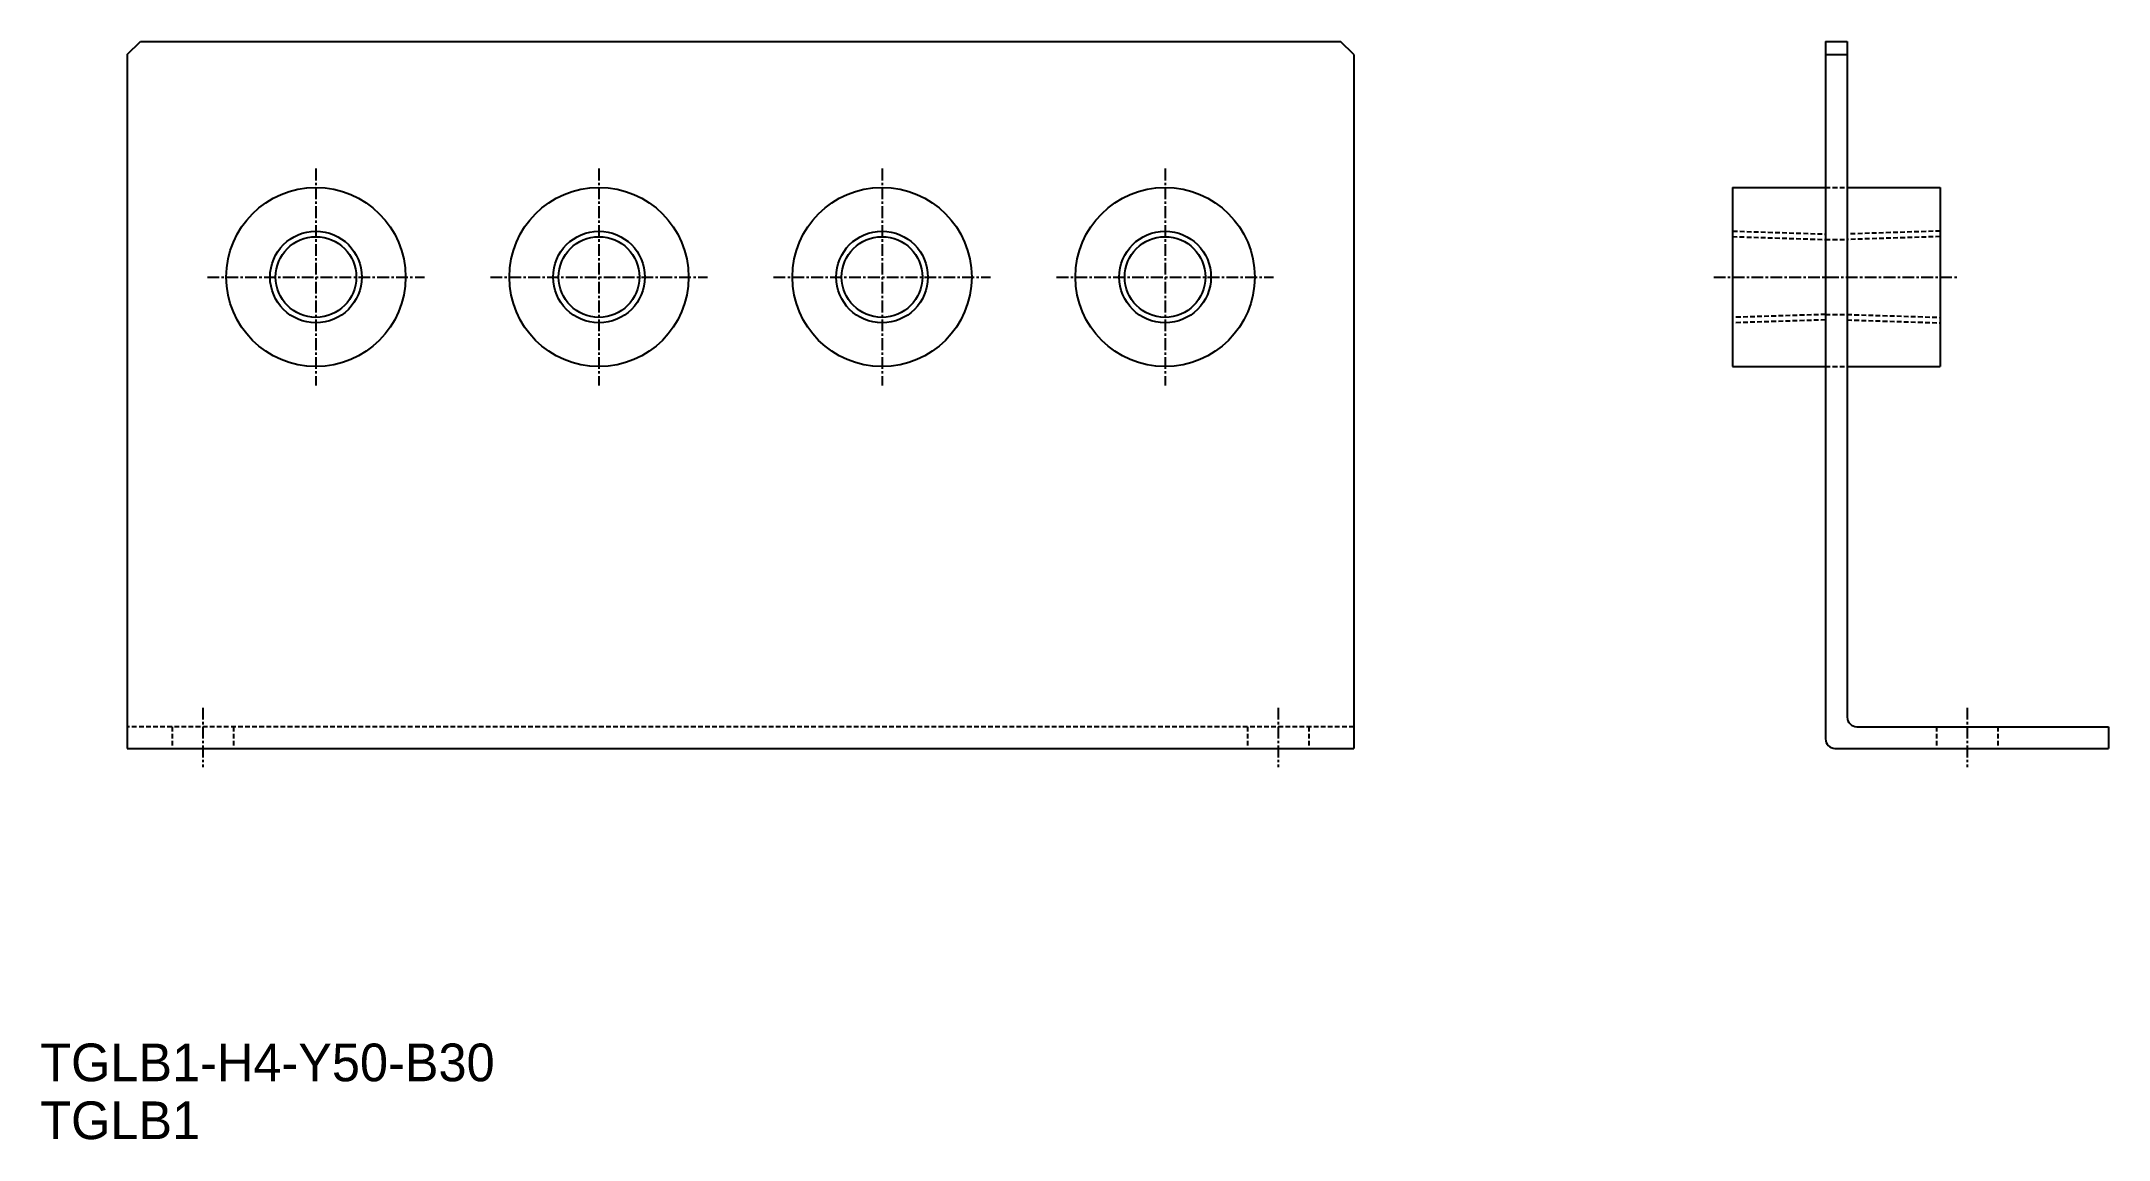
# Model space of a CAD drawing. Extents: x 462 to 681, y 1543 to 1659.
import ezdxf

# ---------------------------------------------------------------- set-up
doc = ezdxf.new("R2010")
doc.units = 0
doc.linetypes.add('CENTER', pattern=[2, 1.25, -0.25, 0.25, -0.25])
doc.linetypes.add('DASHED', pattern=[0.75, 0.5, -0.25])
doc.layers.get('0').update_dxf_attribs({"linetype": 'CONTINUOUS'})
doc.layers.add('CENTER', color=1, linetype='CENTER')

msp = doc.modelspace()

# ---------------------------------------------------------------- linework, layer by layer
at = {"color": 7, "linetype": 'CONTINUOUS'}
for p, q in [((471.16, 1657.87), (472.58, 1659.28)), ((472.58, 1659.28), (599.75, 1659.28)), ((601.16, 1657.87), (599.75, 1659.28)), ((651.16, 1659.28), (651.16, 1585.28)), ((651.16, 1659.28), (653.46, 1659.28)), ((653.46, 1659.28), (653.46, 1587.58)), ((471.16, 1657.87), (471.16, 1584.28)), ((601.16, 1657.87), (601.16, 1584.28)), ((651.16, 1657.87), (653.46, 1657.87)), ((641.31, 1643.78), (641.31, 1624.78)), ((641.31, 1643.78), (651.16, 1643.78)), ((653.46, 1643.78), (663.31, 1643.78)), ((663.31, 1643.78), (663.31, 1624.78)), ((641.31, 1624.78), (651.16, 1624.78)), ((653.46, 1624.78), (663.31, 1624.78)), ((654.46, 1586.58), (681.16, 1586.58)), ((681.16, 1586.58), (681.16, 1584.28)), ((471.16, 1584.28), (601.16, 1584.28)), ((652.16, 1584.28), (681.16, 1584.28))]:
    msp.add_line(p, q, dxfattribs=at)
at = {"color": 3, "linetype": 'DASHED'}
for p, q in [((651.16, 1643.78), (653.46, 1643.78)), ((641.31, 1639.15), (651.16, 1638.84)), ((663.31, 1639.15), (653.46, 1638.84)), ((641.3, 1638.57), (651.16, 1638.26)), ((651.16, 1638.26), (653.46, 1638.26)), ((663.33, 1638.57), (653.46, 1638.26)), ((651.16, 1630.31), (641.3, 1630)), ((651.16, 1630.31), (653.46, 1630.31)), ((653.46, 1630.31), (663.33, 1630)), ((651.16, 1629.73), (641.31, 1629.42)), ((653.46, 1629.73), (663.31, 1629.42)), ((651.16, 1624.78), (653.46, 1624.78)), ((601.16, 1586.58), (471.16, 1586.58)), ((475.91, 1586.58), (475.91, 1584.28)), ((482.41, 1586.58), (482.41, 1584.28)), ((589.91, 1586.58), (589.91, 1584.28)), ((596.41, 1586.58), (596.41, 1584.28)), ((662.91, 1586.58), (662.91, 1584.28)), ((669.41, 1586.58), (669.41, 1584.28))]:
    msp.add_line(p, q, dxfattribs=at)
at = {"color": 7, "linetype": 'CONTINUOUS'}
for centre, radius in [((491.16, 1634.28), 9.5), ((521.16, 1634.28), 9.5), ((551.16, 1634.28), 9.5), ((581.16, 1634.28), 9.5), ((491.16, 1634.28), 4.28), ((521.16, 1634.28), 4.28), ((551.16, 1634.28), 4.28), ((581.16, 1634.28), 4.28)]:
    msp.add_circle(centre, radius, dxfattribs=at)
at = {"color": 3, "linetype": 'CONTINUOUS'}
for centre in [(491.16, 1634.28), (521.16, 1634.28), (551.16, 1634.28), (581.16, 1634.28)]:
    msp.add_circle(centre, 4.86, dxfattribs=at)
at = {"color": 7, "linetype": 'CONTINUOUS'}
for centre in [(654.46, 1587.58), (652.16, 1585.28)]:
    msp.add_arc(centre, 1, 180, 270, dxfattribs=at)
at = {"layer": 'CENTER', "color": 1, "linetype": 'CENTER'}
for p, q in [((491.16, 1645.78), (491.16, 1622.78)), ((521.16, 1645.78), (521.16, 1622.78)), ((551.16, 1645.78), (551.16, 1622.78)), ((581.16, 1645.78), (581.16, 1622.78)), ((479.66, 1634.28), (502.66, 1634.28)), ((509.66, 1634.28), (532.66, 1634.28)), ((539.66, 1634.28), (562.66, 1634.28)), ((569.66, 1634.28), (592.66, 1634.28)), ((639.31, 1634.28), (665.31, 1634.28)), ((479.16, 1588.58), (479.16, 1582.28)), ((593.16, 1588.58), (593.16, 1582.28)), ((666.16, 1588.58), (666.16, 1582.28))]:
    msp.add_line(p, q, dxfattribs=at)

# ---------------------------------------------------------------- texts
at = {"color": 7, "linetype": 'CONTINUOUS'}
for s, p in [('TGLB1-H4-Y50-B30', (461.94, 1548.97)), ('TGLB1', (461.94, 1542.83))]:
    msp.add_text(s, height=4, dxfattribs=at).set_placement(p)

doc.saveas('drawing.dxf')
